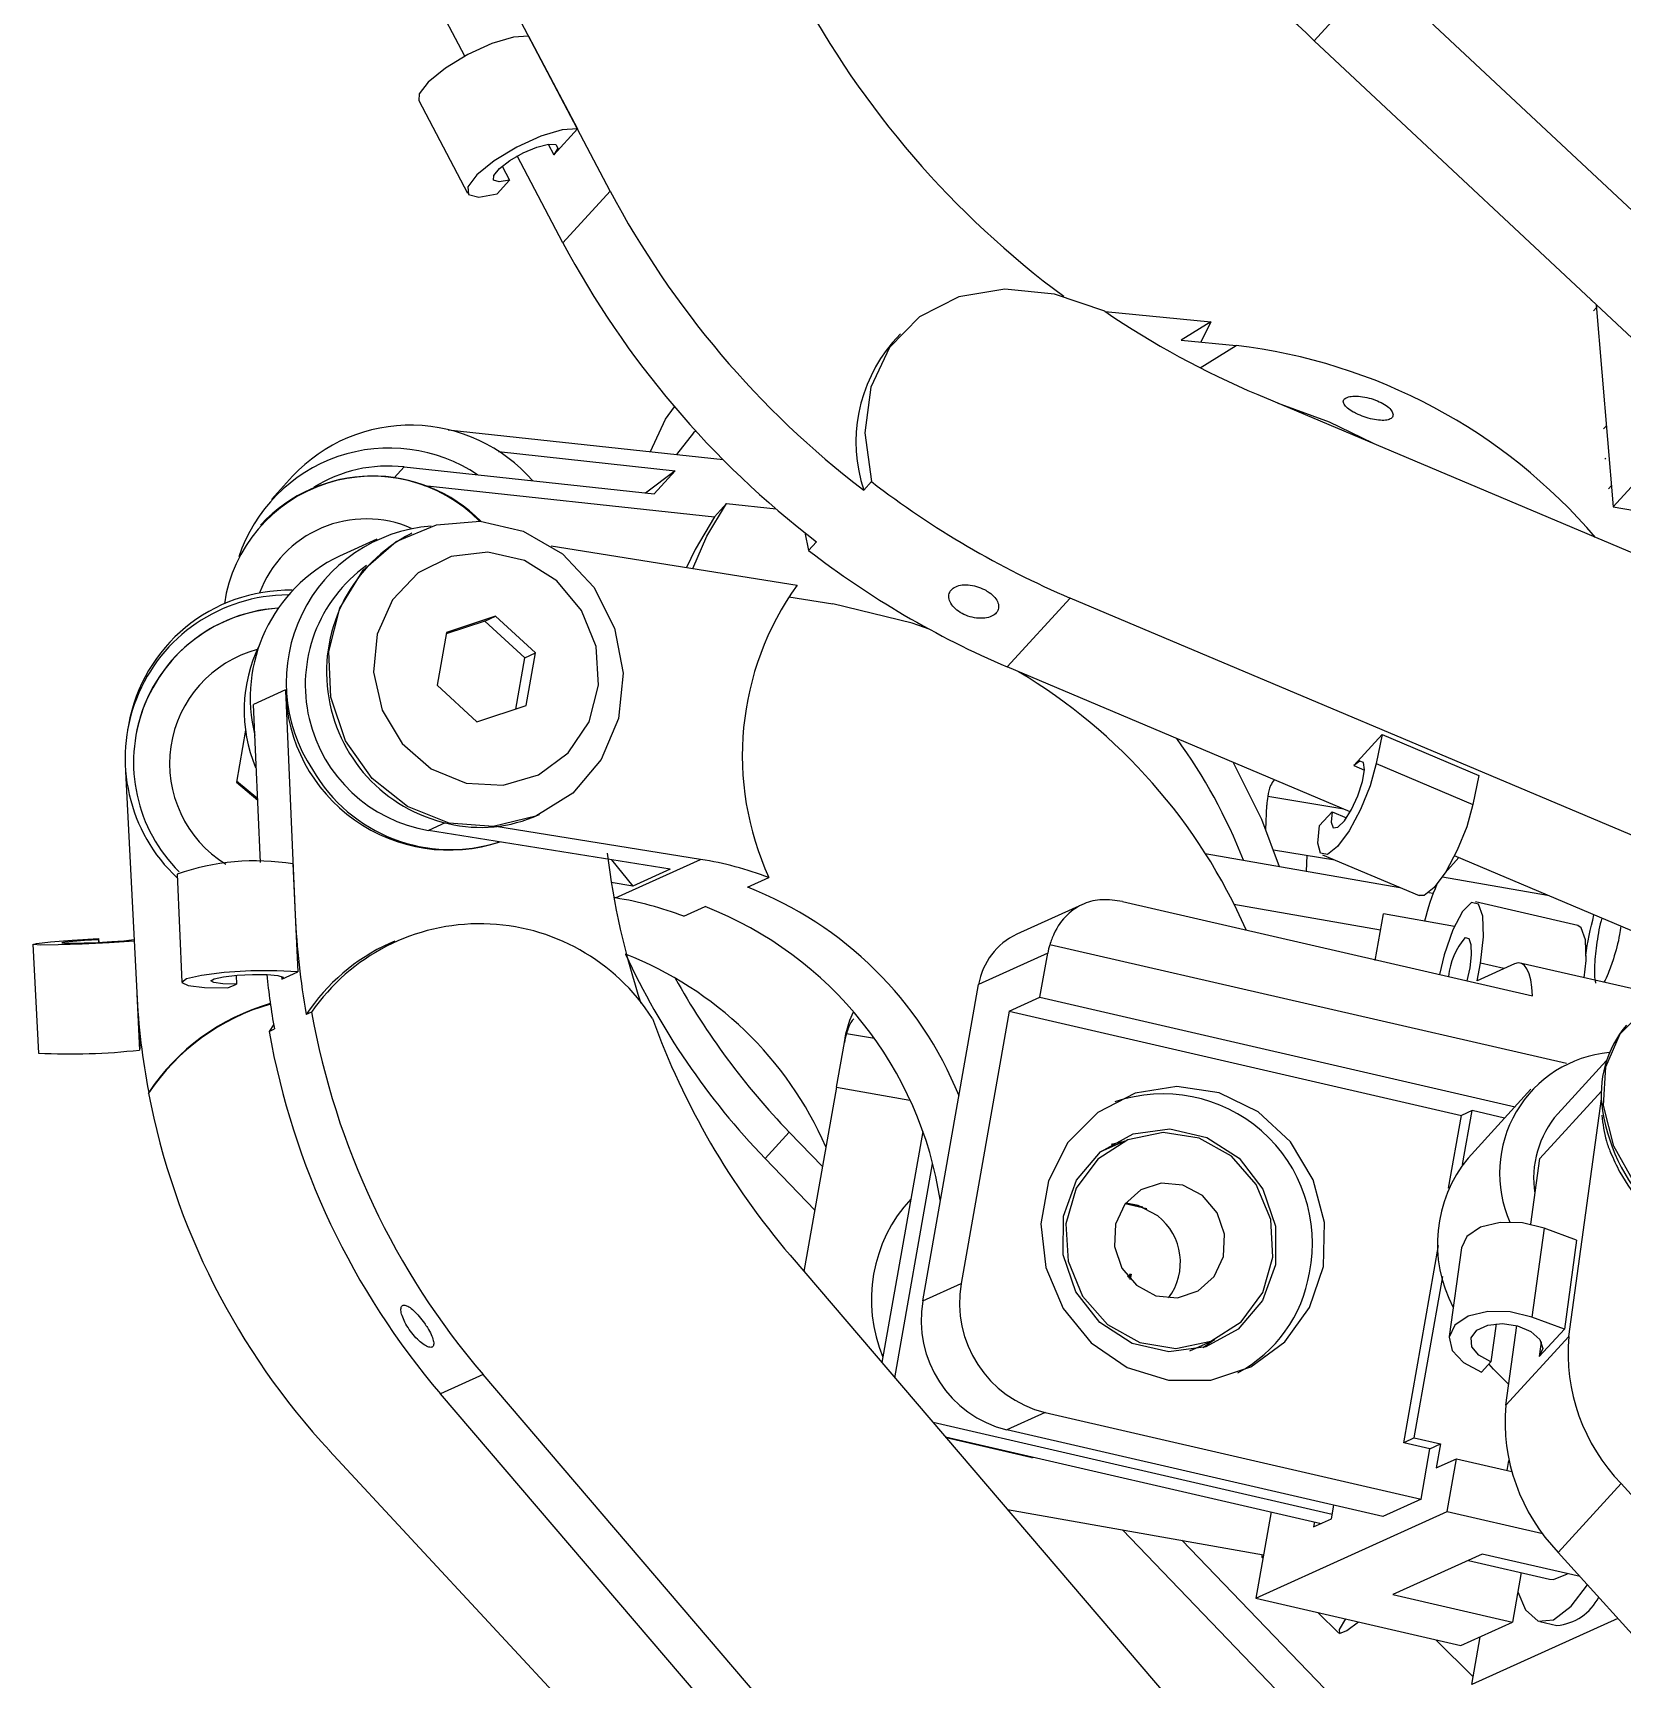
# Model space of a CAD drawing. Header units: millimetres. Extents: x 15 to 2378, y 5 to 1787.
# Drawn here: x 381.99 to 390.74, y 403.71 to 412.77 of the extents above; entities that cross this region are included whole.
import ezdxf

# ---------------------------------------------------------------- set-up
doc = ezdxf.new("R2010")
doc.units = ezdxf.units.MM

msp = doc.modelspace()

# ---------------------------------------------------------------- linework, layer by layer
at = {"color": 7, "linetype": 'Continuous', "lineweight": 25}
for p, q in [((385.1701, 411.8971), (384.1832, 413.7733)), ((384.3694, 412.6409), (383.9232, 413.4892)), ((389.3925, 413.1041), (389.0458, 412.7254)), ((391.036, 411.5665), (389.3925, 413.1041)), ((384.7204, 412.7511), (384.9891, 412.2402)), ((391.2802, 410.6349), (389.0458, 412.7254)), ((384.1156, 412.3968), (384.3844, 411.8859)), ((384.8594, 412.0985), (384.9891, 412.2402)), ((384.8287, 412.1568), (384.8594, 412.0985)), ((384.5758, 412.0357), (384.6163, 411.9588)), ((384.91, 411.613), (384.6585, 412.0913)), ((384.547, 411.883), (384.6163, 411.9588)), ((384.91, 411.613), (385.1701, 411.8971)), ((390.5722, 411.2972), (390.5717, 411.2967)), ((390.5717, 411.2967), (390.573, 411.2965)), ((387.8949, 411.2352), (388.4772, 411.179)), ((390.5836, 411.2386), (390.5998, 411.2563)), ((390.5984, 411.2727), (390.6927, 410.1602)), ((386.7679, 411.1116), (386.7245, 411.0643)), ((388.4772, 411.179), (388.3142, 411.077)), ((388.4772, 411.179), (388.4219, 411.0666)), ((388.3142, 411.077), (388.6159, 411.0479)), ((388.4191, 410.9247), (388.6159, 411.0479)), ((388.735, 410.7773), (393.2735, 408.8597)), ((384.2778, 410.584), (385.7913, 410.4203)), ((390.6549, 410.6064), (390.6387, 410.5887)), ((383.9807, 410.3196), (384.0348, 410.3796)), ((384.0348, 410.3796), (385.4115, 410.2307)), ((384.5556, 410.4637), (385.5269, 410.3586)), ((390.646, 410.4215), (390.6523, 410.4284)), ((383.4208, 410.3283), (383.3054, 410.2003)), ((385.5269, 410.3586), (385.3651, 410.2357)), ((385.4115, 410.2307), (385.5269, 410.3586)), ((386.6091, 410.2985), (386.5658, 410.2512)), ((390.8314, 410.3117), (390.6927, 410.1602)), ((384.1462, 410.2772), (385.7448, 410.1044)), ((390.6828, 410.2771), (390.6666, 410.2594)), ((385.8107, 410.1775), (385.7448, 410.1044)), ((385.8107, 410.1775), (386.0838, 410.1479)), ((390.6927, 410.1602), (393.0385, 409.7488)), ((383.2486, 410.0627), (383.2453, 410.059)), ((384.0781, 410.0144), (384.0722, 410.0117)), ((386.2407, 410.018), (386.2624, 409.9197)), ((383.8848, 409.9816), (383.6799, 409.8887)), ((384.8453, 409.9457), (386.1986, 409.7284)), ((386.2624, 409.9197), (386.3058, 409.9671)), ((386.1536, 409.6638), (386.3955, 409.6249)), ((387.7032, 409.6571), (387.3565, 409.2783)), ((393.4314, 407.2368), (387.7032, 409.6571)), ((384.4804, 409.5307), (384.2673, 409.4606)), ((384.5389, 409.5572), (384.2687, 409.4684)), ((384.4804, 409.5307), (384.5389, 409.5572)), ((384.6994, 409.3292), (384.4804, 409.5307)), ((384.7579, 409.3557), (384.5389, 409.5572)), ((384.2687, 409.4684), (384.2175, 409.178)), ((384.6496, 409.0465), (384.6994, 409.3292)), ((384.6994, 409.3292), (384.7579, 409.3557)), ((384.7067, 409.0653), (384.7579, 409.3557)), ((389.2446, 408.4806), (387.3565, 409.2783)), ((383.3822, 409.1518), (383.2066, 409.0721)), ((383.3822, 409.1518), (383.4359, 407.9138)), ((384.2175, 409.178), (384.4365, 408.9765)), ((383.2444, 408.201), (383.2066, 409.0721)), ((384.4365, 408.9765), (384.7067, 409.0653)), ((382.5176, 408.9574), (382.513, 408.9316)), ((383.1626, 408.93), (383.1121, 408.6436)), ((382.5586, 408.9019), (382.5584, 408.9012)), ((389.2634, 408.7353), (389.4194, 408.9057)), ((389.4194, 408.9057), (389.3875, 408.7463)), ((389.4194, 408.9057), (389.9516, 408.6808)), ((389.3875, 408.7463), (389.9196, 408.5214)), ((382.5023, 408.7033), (382.5631, 407.4859)), ((389.2634, 408.7353), (389.3235, 408.7098)), ((389.9516, 408.6808), (389.9196, 408.5214)), ((383.1121, 408.6436), (383.2295, 408.5452)), ((383.1134, 408.651), (383.2291, 408.554)), ((389.2094, 408.4954), (388.7899, 408.565)), ((388.7802, 408.3816), (388.7853, 408.5181)), ((389.0754, 408.4054), (389.1448, 408.4811)), ((389.1448, 408.4811), (389.224, 408.4477)), ((384.2608, 408.4198), (384.1699, 408.3785)), ((385.668, 408.2188), (384.5412, 408.3998)), ((384.7744, 408.4636), (384.7803, 408.4662)), ((385.5, 408.165), (384.1699, 408.3785)), ((385.1768, 408.2168), (385.2951, 408.072)), ((385.1998, 408.0065), (385.668, 408.2188)), ((388.4463, 408.2511), (389.5175, 408.0641)), ((388.8222, 408.2713), (389.1596, 408.2154)), ((389.0057, 408.2409), (389.0024, 408.154)), ((389.0913, 408.2442), (389.6235, 408.0194)), ((389.7666, 408.1453), (389.8415, 408.2284)), ((393.2469, 406.7895), (389.8186, 408.238)), ((382.7852, 408.1376), (382.8111, 407.5429)), ((383.4236, 408.1938), (383.4357, 407.9137)), ((385.5, 408.165), (385.2951, 408.072)), ((385.9268, 408.0651), (386.0439, 408.1182)), ((389.752, 408.1229), (390.3297, 408.0221)), ((385.2951, 408.072), (385.176, 408.0912)), ((389.6769, 408.0363), (389.7009, 408.0321)), ((385.1998, 408.0065), (385.1903, 408.008)), ((385.5756, 407.9058), (385.6927, 407.9589)), ((387.7705, 407.9704), (387.4096, 407.8067)), ((387.9904, 407.9869), (390.2485, 407.467)), ((388.6043, 407.9724), (389.4119, 407.8315)), ((390.498, 407.8543), (389.9334, 407.9843)), ((383.4357, 407.9137), (383.4359, 407.9138)), ((383.4357, 407.9137), (383.4494, 407.5991)), ((389.382, 407.662), (389.4273, 407.9189)), ((389.8177, 407.8501), (389.4273, 407.9189)), ((381.9917, 407.7511), (382.0216, 407.1522)), ((382.3536, 407.7823), (382.3525, 407.7764)), ((382.3525, 407.7764), (382.3533, 407.7618)), ((382.3536, 407.7823), (382.3546, 407.7619)), ((383.9837, 407.7693), (383.9545, 407.756)), ((390.4344, 407.0942), (387.5902, 407.7489)), ((387.5789, 407.7016), (387.1984, 407.5291)), ((387.5362, 407.4594), (387.5789, 407.7016)), ((383.1101, 407.5799), (383.1122, 407.532)), ((383.3611, 407.5743), (383.3618, 407.5594)), ((383.3618, 407.5594), (383.4494, 407.5991)), ((389.9437, 407.5509), (389.9608, 407.6476)), ((390.1486, 407.6438), (389.9437, 407.5509)), ((390.0909, 407.6176), (389.9608, 407.6476)), ((391.001, 407.4594), (390.1808, 407.6482)), ((382.5635, 407.4792), (382.579, 407.1691)), ((383.0654, 407.5108), (383.1122, 407.532)), ((386.8915, 405.7881), (387.1984, 407.5291)), ((387.3664, 407.3824), (387.5362, 407.4594)), ((387.5362, 407.4594), (390.152, 406.8572)), ((382.5727, 407.3448), (382.5809, 407.1801)), ((383.317, 407.3082), (383.2918, 407.2718)), ((383.5259, 407.378), (383.4966, 407.3647)), ((387.3664, 407.3824), (387.1022, 405.8837)), ((387.3664, 407.3824), (389.8564, 406.8092)), ((383.2918, 407.2718), (383.321, 407.2851)), ((386.4158, 406.9644), (386.4593, 407.2108)), ((386.4593, 407.2108), (386.4677, 407.2588)), ((386.6247, 407.2319), (386.4709, 407.259)), ((382.5809, 407.1801), (382.579, 407.1691)), ((390.6544, 407.11), (390.3871, 406.8179)), ((382.6287, 406.931), (382.6293, 406.9347)), ((386.4158, 406.9644), (386.237, 405.9502)), ((386.4158, 406.9644), (386.8205, 406.893)), ((390.2396, 406.953), (389.8929, 406.5742)), ((390.6274, 406.9428), (390.2879, 406.5719)), ((390.4472, 405.5921), (390.6277, 406.9006)), ((389.7858, 406.409), (389.8564, 406.8092)), ((389.9149, 406.8358), (389.8564, 406.8092)), ((389.8625, 406.5382), (389.9149, 406.8358)), ((390.0945, 406.7944), (389.9149, 406.8358)), ((386.1555, 406.7175), (386.0237, 406.5713)), ((386.1555, 406.7175), (386.3387, 406.5271)), ((386.8906, 406.7211), (386.6662, 405.4482)), ((388.001, 406.6672), (387.8664, 406.6062)), ((387.9275, 406.6504), (388.0011, 406.6673)), ((386.0237, 406.5713), (386.2965, 406.2877)), ((390.238, 406.2097), (390.2879, 406.5719)), ((386.7376, 405.3647), (386.9454, 406.5432)), ((388.1252, 406.2946), (388.0049, 406.3224)), ((388.1026, 406.3047), (388.0114, 406.3257)), ((390.312, 406.1884), (390.2445, 405.6989)), ((390.4909, 406.1219), (390.312, 406.1884)), ((390.4909, 406.1219), (390.4234, 405.6325)), ((386.161, 406.039), (389.0158, 402.7002)), ((389.5387, 405.0072), (389.73, 406.0926)), ((389.8564, 406.0806), (389.7889, 405.5911)), ((388.0181, 405.9225), (388.032, 405.9357)), ((388.0372, 405.9341), (388.0316, 405.9354)), ((388.032, 405.9357), (388.0378, 405.9343)), ((388.0323, 405.9061), (388.0372, 405.9341)), ((388.0378, 405.9343), (388.0328, 405.9056)), ((388.0372, 405.9341), (388.0378, 405.9343)), ((386.8915, 405.7881), (387.1022, 405.8837)), ((388.0217, 405.9182), (388.0282, 405.9246)), ((388.0288, 405.9249), (388.0218, 405.918)), ((388.0268, 405.9122), (388.0291, 405.9248)), ((388.0288, 405.9249), (388.0282, 405.9246)), ((388.0291, 405.9248), (388.0288, 405.9249)), ((389.5972, 405.0337), (389.754, 405.9229)), ((390.4234, 405.6325), (390.2445, 405.6989)), ((388.3621, 405.5133), (388.4967, 405.5744)), ((390.048, 405.662), (390.0192, 405.4527)), ((390.1006, 405.2133), (390.161, 405.6519)), ((390.1006, 405.2133), (390.4472, 405.5921)), ((390.2847, 405.481), (390.4234, 405.6325)), ((390.296, 405.5629), (390.2847, 405.481)), ((389.9672, 405.3959), (390.0192, 405.4527)), ((384.4698, 405.3825), (384.2357, 405.2763)), ((387.9412, 401.3224), (384.4698, 405.3825)), ((386.0504, 403.1538), (384.2357, 405.2763)), ((389.1456, 404.6128), (386.9478, 405.1188)), ((387.5644, 405.1734), (387.3537, 405.0779)), ((387.5644, 405.1734), (389.6343, 404.6969)), ((387.016, 405.0391), (389.0846, 404.5629)), ((387.0189, 405.0357), (387.4852, 404.9283)), ((389.4236, 404.6013), (387.3537, 405.0779)), ((389.5972, 405.0337), (389.5387, 405.0072)), ((389.5972, 405.0337), (389.7417, 405.0004)), ((386.4101, 401.9629), (383.6254, 404.9624)), ((389.6832, 404.9739), (389.5387, 405.0072)), ((389.6343, 404.6969), (389.6832, 404.9739)), ((389.6832, 404.9739), (389.7417, 405.0004)), ((389.7417, 405.0004), (389.7184, 404.8681)), ((387.4847, 404.9312), (387.4852, 404.9283)), ((387.4852, 404.9283), (387.4892, 404.9301)), ((387.4917, 404.9248), (387.4986, 404.928)), ((389.7184, 404.8681), (389.8296, 404.9185)), ((389.7784, 404.6284), (389.8296, 404.9185)), ((389.8296, 404.9185), (390.1334, 404.8486)), ((390.1076, 404.8545), (390.1172, 404.909)), ((390.7364, 404.7822), (390.3897, 404.4035)), ((393.602, 401.6076), (390.7364, 404.7822)), ((389.6343, 404.6969), (389.4236, 404.6013)), ((387.358, 404.6391), (388.7672, 404.3906)), ((388.7249, 404.1505), (389.7784, 404.6284)), ((388.8088, 404.6264), (388.7249, 404.1505)), ((389.0419, 404.5435), (389.1414, 404.5886)), ((389.1414, 404.5886), (389.1545, 404.6633)), ((389.7784, 404.6284), (390.3056, 404.507)), ((387.9898, 404.5277), (389.2326, 403.2361)), ((389.0468, 404.5716), (389.0419, 404.5435)), ((388.3181, 404.4698), (389.5601, 403.1789)), ((389.9709, 404.394), (389.4789, 404.1709)), ((390.5103, 404.2699), (389.9709, 404.394)), ((391.613, 403.0483), (390.3897, 404.4035)), ((388.7573, 404.3924), (388.7575, 404.3769)), ((388.7575, 404.3769), (388.7637, 404.3707)), ((389.8947, 404.3595), (390.3422, 404.2565)), ((390.1857, 404.2925), (390.1375, 404.0192)), ((388.7249, 404.1505), (389.8539, 403.8906)), ((389.4789, 404.1709), (390.1375, 404.0192)), ((389.0661, 404.072), (389.1809, 403.9585)), ((390.7177, 404.0401), (389.9139, 403.6755)), ((389.8539, 403.8906), (390.1375, 404.0192)), ((390.2883, 404.0226), (390.3824, 404.0009)), ((389.9215, 403.7185), (389.7149, 403.9226)), ((389.9139, 403.6755), (389.9604, 403.9389))]:
    msp.add_line(p, q, dxfattribs=at)
at = {"color": 7, "linetype": 'Continuous', "lineweight": 25, "flags": 128}
for points in [[(384.7204, 412.7511), (384.6368, 412.7463), (384.5189, 412.7106), (384.3866, 412.6502), (384.2625, 412.5752), (384.1674, 412.4984), (384.1175, 412.4328), (384.1156, 412.3968)], [(384.9891, 412.2402), (384.9055, 412.2354), (384.7876, 412.1997), (384.6553, 412.1393), (384.5312, 412.0643), (384.4361, 411.9875), (384.3862, 411.9219), (384.39, 411.8785), (384.4468, 411.8648), (384.547, 411.883)], [(384.6163, 411.9588), (384.5592, 411.9486), (384.528, 411.9574), (384.5285, 411.9835), (384.5605, 412.0223), (384.6182, 412.0667), (384.6913, 412.1087), (384.7665, 412.1408), (384.8302, 412.157), (384.8709, 412.1545), (384.8813, 412.1338), (384.8594, 412.0985)], [(387.8933, 411.2363), (387.617, 411.331), (387.343, 411.3579), (387.0895, 411.3152), (386.8731, 411.2058), (386.7081, 411.0367), (386.6054, 410.8192), (386.5716, 410.5676), (386.6091, 410.2985)], [(385.3913, 410.4636), (385.4748, 410.6422), (385.5246, 410.7096)], [(389.3688, 410.5095), (389.1298, 410.6253), (388.8439, 410.7313)], [(385.6412, 410.5776), (385.6293, 410.5668), (385.5346, 410.4481)], [(385.7448, 410.1044), (385.6369, 409.9257), (385.5903, 409.8261)], [(385.6253, 409.8205), (385.7028, 409.9988), (385.8107, 410.1775)], [(384.2842, 408.4182), (384.0549, 408.509), (383.8589, 408.6648), (383.7135, 408.8717), (383.6317, 409.1113), (383.6208, 409.3625), (383.6817, 409.6027), (383.8091, 409.8108), (383.9915, 409.9682), (384.2128, 410.0609), (384.4533, 410.0807), (384.6917, 410.0258), (384.9068, 409.9011), (385.0794, 409.7177), (385.1943, 409.4919), (385.2411, 409.2437), (385.2159, 408.9953), (385.1207, 408.7686), (384.9641, 408.5838), (384.7599, 408.4573), (384.5264, 408.4004), (384.2842, 408.4182)], [(384.3769, 408.6382), (384.5814, 408.6265), (384.7759, 408.6843), (384.9391, 408.8051), (385.0534, 408.976), (385.1064, 409.1785), (385.0923, 409.3905), (385.0127, 409.5891), (384.8763, 409.7527), (384.6977, 409.8638), (384.4964, 409.9101), (384.2941, 409.8868), (384.1128, 409.7962), (383.9722, 409.6483), (383.8874, 409.4591), (383.8676, 409.249), (383.9151, 409.0409), (384.0246, 408.8572), (384.1843, 408.718), (384.3769, 408.6382)], [(386.926, 409.4863), (386.832, 409.5189), (386.3955, 409.6249)], [(388.6007, 408.7526), (388.7557, 408.4406), (388.8532, 408.1801)], [(389.3875, 408.7463), (389.3536, 408.6235), (389.3011, 408.4934), (389.2381, 408.3759), (389.174, 408.2889), (389.1187, 408.2455), (389.0805, 408.2524), (389.0653, 408.3085), (389.0754, 408.4054)], [(389.1448, 408.4811), (389.1394, 408.4235), (389.1506, 408.3933), (389.1764, 408.3962), (389.2122, 408.4315), (389.2515, 408.4929), (389.2871, 408.5693), (389.3127, 408.6469), (389.3236, 408.7116), (389.3179, 408.7518), (389.2965, 408.7602), (389.2634, 408.7353)], [(389.9196, 408.5214), (389.8858, 408.3986), (389.8333, 408.2686), (389.7703, 408.1511), (389.7062, 408.064), (389.6509, 408.0206), (389.6235, 408.0194)], [(389.9608, 407.6476), (389.978, 407.7916), (389.9747, 407.9056), (389.9515, 407.9722), (389.9119, 407.9814), (389.8619, 407.9316), (389.8092, 407.8305), (389.7617, 407.6935), (389.7351, 407.5852)], [(390.5331, 407.5671), (390.5425, 407.6616), (390.5392, 407.7756), (390.5161, 407.8423), (390.498, 407.8543)], [(382.549, 407.7679), (382.4114, 407.7591), (382.2635, 407.7519), (382.1305, 407.7476), (382.0349, 407.747), (381.9929, 407.7501), (382.0115, 407.7564), (382.0877, 407.7649), (382.2086, 407.774), (382.3536, 407.7823)], [(382.3525, 407.7764), (382.276, 407.7721), (382.2109, 407.7673), (382.1672, 407.7627), (382.1515, 407.7591), (382.1662, 407.7571), (382.2091, 407.7568), (382.2736, 407.7584), (382.3499, 407.7617), (382.4265, 407.766), (382.4916, 407.7709), (382.5353, 407.7754), (382.5485, 407.7778)], [(389.8778, 407.7879), (389.8976, 407.7834), (389.9092, 407.75), (389.9108, 407.693), (389.9022, 407.621), (389.8863, 407.5504)], [(383.4494, 407.5991), (383.3342, 407.6059), (383.1913, 407.6046), (383.045, 407.5956), (382.9199, 407.5803), (382.8373, 407.5613), (382.8112, 407.5418), (382.846, 407.5252), (382.9358, 407.5143), (383.0654, 407.5108)], [(383.1122, 407.532), (383.0381, 407.5341), (382.988, 407.5406), (382.9709, 407.5503), (382.99, 407.5616), (383.0417, 407.5722), (383.1167, 407.5805), (383.2015, 407.5847), (383.2807, 407.5843), (383.3401, 407.5792), (383.3688, 407.5703), (383.3618, 407.5594)], [(390.2485, 407.467), (390.2448, 407.5144), (390.2383, 407.5554), (390.2291, 407.5895), (390.2174, 407.6162), (390.2032, 407.6353), (390.1869, 407.6463), (390.1686, 407.6491), (390.1486, 407.6438)], [(390.6955, 406.6405), (390.6396, 406.8636), (390.6513, 407.076), (390.7298, 407.2586), (390.868, 407.3953), (391.0536, 407.474), (391.2702, 407.4875), (391.4985, 407.4349), (391.7182, 407.3206), (391.9098, 407.1549), (392.0563, 406.9525), (392.1446, 406.7314), (392.1669, 406.5112), (392.1213, 406.3115), (392.0117, 406.15), (391.848, 406.0411), (391.6446, 405.9945), (391.4197, 406.0143), (391.1931, 406.0987), (390.9852, 406.2402), (390.8142, 406.4263), (390.6955, 406.6405)], [(386.4677, 407.2588), (386.4888, 407.3343), (386.5098, 407.3795)], [(389.0965, 405.9777), (389.1034, 406.2194), (389.0412, 406.4553), (388.9153, 406.6646), (388.737, 406.8287), (388.5221, 406.9329), (388.2896, 406.968), (388.0603, 406.931), (387.8545, 406.825), (387.6905, 406.6594), (387.5829, 406.4491), (387.5412, 406.2127), (387.5692, 405.9712), (387.6643, 405.7461), (387.8181, 405.5573), (388.0169, 405.4216), (388.2432, 405.3512), (388.4767, 405.3521), (388.6967, 405.4245), (388.8837, 405.5618), (389.021, 405.7518), (389.0965, 405.9777)], [(388.8322, 405.9865), (388.7609, 405.7895), (388.6278, 405.6325), (388.449, 405.5343), (388.246, 405.5069), (388.0435, 405.5536), (387.8656, 405.6686), (387.734, 405.8382), (387.6645, 406.0419), (387.6655, 406.2551), (387.7369, 406.4521), (387.87, 406.6091), (388.0488, 406.7073), (388.2517, 406.7347), (388.4543, 406.688), (388.6321, 406.573), (388.7637, 406.4034), (388.8332, 406.1997), (388.8322, 405.9865)], [(387.9076, 405.6577), (388.0859, 405.558), (388.2839, 405.5262), (388.4776, 405.5662), (388.6438, 405.673), (388.7623, 405.8338), (388.8189, 406.0293), (388.8068, 406.2358), (388.7273, 406.4284), (388.5902, 406.5839), (388.4119, 406.6836), (388.2139, 406.7154), (388.0201, 406.6754), (387.854, 406.5686), (387.7354, 406.4078), (387.6788, 406.2123), (387.691, 406.0058), (387.7704, 405.8132), (387.9076, 405.6577)], [(388.0668, 405.8738), (388.1748, 405.8165), (388.2941, 405.8055), (388.4065, 405.8425), (388.4948, 405.9218), (388.5458, 406.0315), (388.5515, 406.1548), (388.5112, 406.2729), (388.4309, 406.3678), (388.3229, 406.4251), (388.2037, 406.4361), (388.0913, 406.3991), (388.0029, 406.3198), (387.952, 406.2101), (387.9462, 406.0868), (387.9866, 405.9687), (388.0668, 405.8738)], [(388.1851, 406.2563), (388.0771, 406.3136), (388.0114, 406.3257)], [(390.312, 406.1884), (390.192, 406.2175), (390.0691, 406.2191), (389.9621, 406.193), (389.8872, 406.1431), (389.8564, 406.0806)], [(390.2445, 405.6989), (390.1245, 405.728), (390.0016, 405.7296), (389.8946, 405.7035), (389.8197, 405.6536), (389.7884, 405.5876), (389.8055, 405.5154), (389.8682, 405.4481), (389.9672, 405.3959)], [(390.0192, 405.4527), (389.9527, 405.4888), (389.9139, 405.5356), (389.9098, 405.5844), (389.9412, 405.6266), (390.0023, 405.6544), (390.0821, 405.6629), (390.1662, 405.6506), (390.2394, 405.6195), (390.2885, 405.5754), (390.3045, 405.5263), (390.2847, 405.481)], [(388.4968, 405.5744), (388.4932, 405.5714), (388.4356, 405.5301)], [(390.1166, 405.3299), (390.0337, 405.4123), (390.0083, 405.4408)], [(390.1671, 404.1868), (390.2095, 404.0863), (390.2785, 404.0254), (390.3637, 404.0328), (390.4608, 404.1081), (390.5507, 404.2251)], [(390.3422, 404.2565), (390.3636, 404.2545), (390.4397, 404.2861)], [(389.2182, 404.037), (389.1827, 403.9792), (389.1851, 403.9567), (389.2253, 403.9735), (389.2895, 404.0206)]]:
    msp.add_lwpolyline(points, dxfattribs=at)
at = {"color": 7, "linetype": 'Continuous', "lineweight": 25}
for centre, radius, start, end in [((387.5004, 411.1844), 2.1824, 44.91787, 96.51273), ((390.7012, 415.4175), 5.0996, 208.0781, 233.48762), ((389.6583, 414.2884), 5.0855, 208.04854, 232.5481), ((389.3983, 414.0043), 5.0855, 208.04854, 232.5481), ((390.6527, 415.2957), 4.9085, 235.7934, 247.0017), ((387.3683, 410.5165), 0.8453, 139.6074, 198.29711), ((388.2577, 407.9959), 3.073, 40.50217, 83.30623), ((384.0707, 409.7177), 0.8918, 41.01564, 136.78661), ((383.9544, 409.6105), 0.8729, 56.17819, 161.75299), ((383.9482, 409.612), 0.7724, 83.56656, 121.98576), ((383.8615, 409.503), 0.8252, 44.45167, 171.40715), ((383.8619, 409.49), 0.8391, 44.71093, 136.95995), ((389.6494, 414.2305), 4.9703, 232.28852, 246.94782), ((383.8265, 409.4668), 0.6265, 66.48198, 159.57084), ((384.2497, 409.1921), 0.8636, 94.38931, 213.70997), ((384.4637, 409.2509), 0.8557, 117.22926, 257.48868), ((384.0519, 409.1094), 0.8636, 115.51395, 194.02417), ((384.302, 409.1785), 0.8109, 125.67878, 260.62086), ((389.3027, 413.8517), 4.9703, 232.28852, 246.94782), ((383.3987, 408.7755), 0.8992, 90.1458, 227.0628), ((383.4034, 408.801), 0.8996, 88.99315, 169.98439), ((387.5101, 408.7898), 1.6127, 144.40986, 204.61213), ((383.3948, 408.7537), 0.8492, 93.66685, 225.29891), ((383.3951, 408.7542), 0.8495, 93.65163, 169.98695), ((383.966, 409.0388), 0.8115, 153.84232, 202.77663), ((383.3936, 408.7463), 0.6494, 104.88995, 238.40613), ((385.8221, 406.5829), 3.1102, 23.64087, 59.11135), ((384.283, 409.1713), 0.9011, 181.24264, 288.17864), ((385.8096, 407.0909), 3.0608, 21.53282, 35.85436), ((384.291, 409.1485), 0.8757, 209.83038, 287.99821), ((389.1741, 408.5037), 0.389, 170.94135, 177.88121), ((384.4558, 409.1688), 0.7738, 256.74406, 294.3144), ((383.2149, 406.9094), 1.3012, 80.77265, 109.2817), ((389.3166, 408.7574), 4.1938, 186.9046, 198.50278), ((385.364, 406.3316), 1.9116, 69.16429, 80.84723), ((385.1817, 406.1463), 2.0584, 21.97991, 68.77629), ((390.8415, 407.5917), 1.2224, 156.34199, 166.40283), ((384.8957, 406.1192), 1.9116, 69.16429, 80.84723), ((384.9355, 406.0259), 2.076, 8.60621, 68.60952), ((387.5861, 408.0947), 4.1542, 182.49539, 190.12021), ((384.4526, 406.738), 1.1263, 32.51321, 145.36966), ((384.4053, 406.765), 1.0887, 114.45897, 146.57319), ((387.566, 407.4687), 0.3724, 114.82811, 170.6708), ((387.9692, 407.6329), 0.3963, 162.9791, 170.01143), ((390.1547, 407.5428), 0.3698, 138.48327, 175.23816), ((388.9784, 409.4164), 4.1019, 204.7875, 223.91713), ((384.5254, 405.8342), 2, 23.62349, 68.62309), ((387.4219, 408.0167), 4.1656, 185.95714, 190.11482), ((386.5533, 407.6854), 3.9951, 182.86239, 190.8301), ((389.1163, 409.5673), 4.1095, 209.15861, 223.90589), ((383.6284, 406.2682), 1.1995, 105.94029, 146.45644), ((383.6291, 406.2719), 1.1995, 105.99667, 146.45645), ((387.6742, 408.1192), 4.214, 190.1299, 220.49898), ((389.3639, 408.7747), 4.2122, 199.8655, 220.50233), ((391.211, 406.9261), 0.5851, 139.48226, 188.97035), ((387.4401, 408.013), 4.214, 190.1299, 220.49898), ((386.8527, 407.1415), 0.3994, 162.87821, 169.99998), ((382.1968, 410.5837), 3.4359, 267.07798, 276.38658), ((390.7337, 406.4911), 0.6673, 95.40675, 203.79378), ((386.5549, 407.6823), 3.9974, 190.83283, 222.87597), ((388.2141, 406.1053), 0.8225, 348.63359, 108.82463), ((390.7896, 406.465), 0.5354, 138.7499, 189.27565), ((391.6383, 406.9981), 1.0184, 189.22525, 262.31296), ((390.4699, 406.1016), 0.7458, 140.67982, 207.95086), ((387.4268, 405.7934), 0.819, 137.3003, 202.6997), ((387.9826, 405.9998), 0.3268, 323.21036, 51.71587), ((388.2639, 406.0688), 0.7669, 298.10423, 350.57154), ((387.7136, 405.7761), 0.6209, 170.01713, 256.09054), ((387.5029, 405.6805), 0.6209, 170.01713, 256.09054), ((391.4793, 405.504), 1.0358, 175.12109, 224.17464), ((391.1326, 405.1252), 1.0358, 175.12109, 224.17464), ((390.3565, 404.2871), 0.2873, 275.18672, 333.01033)]:
    msp.add_arc(centre, radius, start, end, dxfattribs=at)
for points, knots in [([(389.2874, 410.6687), (389.3022, 410.6626), (389.3316, 410.6505), (389.3787, 410.6389), (389.4212, 410.6343), (389.4548, 410.6379), (389.4759, 410.6491), (389.4825, 410.6668), (389.474, 410.6886), (389.4511, 410.7121), (389.4159, 410.7345), (389.3719, 410.7529), (389.3241, 410.7654), (389.2782, 410.7704), (389.2403, 410.7677), (389.2149, 410.7581), (389.2042, 410.7431), (389.2087, 410.7243), (389.2279, 410.7032), (389.2561, 410.6839), (389.2785, 410.673), (389.2874, 410.6687)], [0, 0, 0, 0, 0.054605, 0.109235, 0.163244, 0.216506, 0.269299, 0.321915, 0.374623, 0.427698, 0.481422, 0.535967, 0.591168, 0.646367, 0.700637, 0.753461, 0.805255, 0.8571, 0.909999, 0.964279, 1, 1, 1, 1]), ([(387.2315, 409.7038), (387.217, 409.7103), (387.1878, 409.7235), (387.1405, 409.7319), (387.0973, 409.7301), (387.0626, 409.7176), (387.0401, 409.6961), (387.0321, 409.6679), (387.0395, 409.6363), (387.0615, 409.6049), (387.096, 409.5772), (387.1394, 409.5566), (387.1869, 409.5456), (387.2328, 409.5453), (387.2714, 409.5557), (387.2982, 409.575), (387.3104, 409.6008), (387.3074, 409.6304), (387.2894, 409.6609), (387.2621, 409.6862), (387.2401, 409.6988), (387.2315, 409.7038)], [0, 0, 0, 0, 0.054333, 0.108681, 0.162621, 0.216039, 0.269113, 0.322052, 0.375059, 0.428337, 0.482078, 0.536376, 0.59109, 0.645769, 0.699822, 0.752936, 0.805375, 0.857839, 0.910989, 0.965051, 1, 1, 1, 1]), ([(388.8261, 408.6574), (388.8187, 408.647), (388.799, 408.619), (388.7934, 408.5858), (388.7899, 408.565)], [0, 0, 0, 0, 0.3715, 1, 1, 1, 1]), ([(387.9904, 407.9869), (387.9523, 407.9925), (387.8763, 408.0037), (387.7731, 407.978), (387.6815, 407.9181), (387.6201, 407.8333), (387.5973, 407.769), (387.5902, 407.7489)], [0, 0, 0, 0, 0.2062301, 0.4114252, 0.6411238, 0.8879011, 1, 1, 1, 1]), ([(390.5419, 407.6857), (390.5421, 407.6875), (390.5486, 407.7574), (390.5676, 407.8365), (390.5862, 407.9137)], [0, 0, 0, 0, 0.024401, 1, 1, 1, 1]), ([(390.6297, 407.8953), (390.6283, 407.8902), (390.6146, 407.842), (390.5986, 407.7444), (390.5875, 407.6342), (390.5889, 407.567), (390.5937, 407.5444), (390.595, 407.5381)], [0, 0, 0, 0, 0.038748, 0.365017, 0.694394, 0.913729, 1, 1, 1, 1]), ([(390.7349, 407.8509), (390.7326, 407.8356), (390.7235, 407.7762), (390.6985, 407.6829), (390.6686, 407.5972), (390.6497, 407.5534), (390.6417, 407.5429), (390.6412, 407.5422)], [0, 0, 0, 0, 0.136872, 0.532727, 0.79485, 0.985088, 1, 1, 1, 1]), ([(386.5114, 407.3418), (386.5058, 407.3348), (386.4865, 407.3109), (386.4774, 407.2806), (386.4709, 407.259)], [0, 0, 0, 0, 0.290382, 1, 1, 1, 1]), ([(390.6293, 406.8098), (390.635, 406.7624), (390.6432, 406.6939), (390.6691, 406.6266), (390.6771, 406.6058)], [0, 0, 0, 0, 0.691473, 1, 1, 1, 1]), ([(390.6771, 406.6058), (390.6934, 406.5692), (390.7399, 406.4649), (390.8559, 406.3055), (391.0305, 406.1467), (391.2328, 406.0369), (391.3878, 405.9807), (391.4671, 405.9805), (391.4762, 405.9805)], [0, 0, 0, 0, 0.1152317, 0.3282742, 0.5421614, 0.7567193, 0.9720316, 1, 1, 1, 1]), ([(384.1475, 405.6656), (384.1381, 405.6783), (384.1192, 405.7038), (384.0886, 405.7353), (384.0606, 405.7571), (384.0377, 405.7664), (384.0223, 405.7622), (384.0162, 405.7448), (384.0202, 405.7164), (384.034, 405.6802), (384.0563, 405.6405), (384.0847, 405.6018), (384.1161, 405.5684), (384.1467, 405.544), (384.1727, 405.5313), (384.1911, 405.5316), (384.1996, 405.5447), (384.1977, 405.5691), (384.1855, 405.6022), (384.1674, 405.6361), (384.1531, 405.6573), (384.1475, 405.6656)], [0, 0, 0, 0, 0.05376, 0.107523, 0.161193, 0.214792, 0.268367, 0.321939, 0.375511, 0.429097, 0.482733, 0.53648, 0.59037, 0.644324, 0.698159, 0.751723, 0.805059, 0.858397, 0.911963, 0.965798, 1, 1, 1, 1])]:
    msp.add_open_spline(points, degree=3, knots=knots, dxfattribs=at)

doc.saveas('drawing.dxf')
